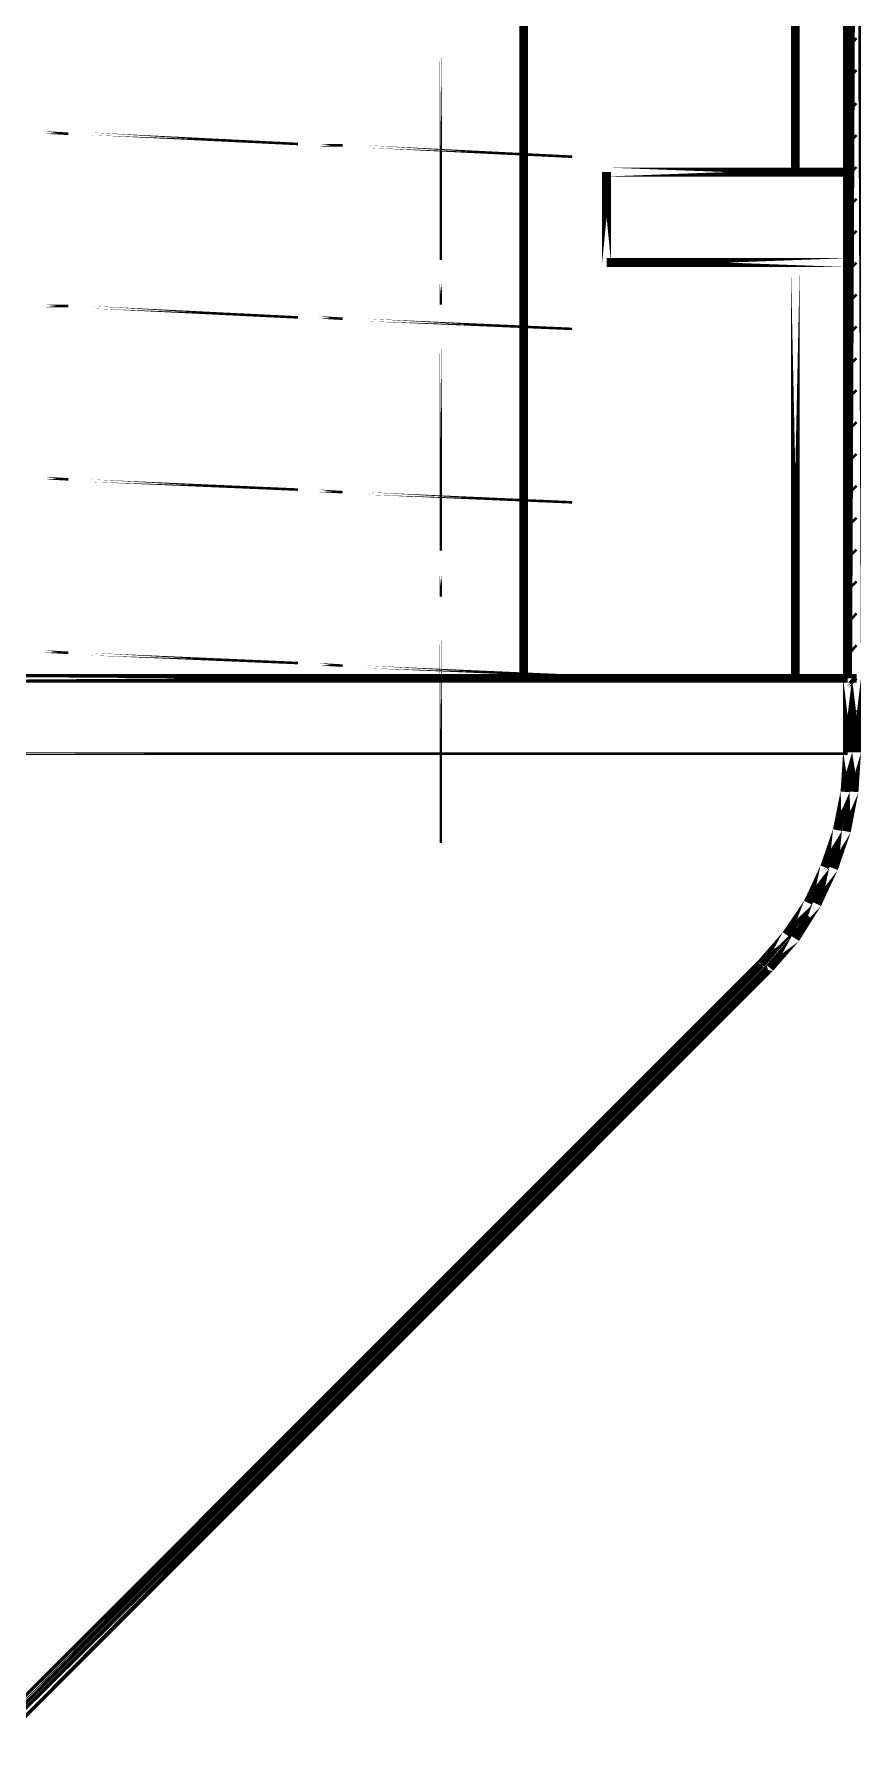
# Model space of a CAD drawing. Extents: x 0 to 359, y 1 to 652.
# Drawn here: x 271.9 to 326.9, y 233.9 to 346.8 of the extents above; entities that cross this region are included whole.
import ezdxf

# ---------------------------------------------------------------- set-up
doc = ezdxf.new("R2010")
doc.units = 0
doc.layers.add('C00-00-00-BLACK', color=7, linetype='CONTINUOUS')

msp = doc.modelspace()

# ---------------------------------------------------------------- linework, layer by layer
at = {"layer": 'C00-00-00-BLACK'}
for points, const_width in [([(325.967, 474.049), (325.967, 304.038), (325.967, 474.049)], 0.5927), ([(304.461, 441.875), (304.461, 304.038), (304.461, 441.875)], 0.5927), ([(326.559, 304.038), (326.559, 441.875), (326.559, 304.038)], 0.5927), ([(322.495, 408.263), (322.495, 337.651), (322.495, 408.263)], 0.5927), ([(298.958, 346.71), (298.958, 331.808), (298.958, 346.71)], 0.1693), ([(325.967, 345.863), (326.559, 346.541), (325.967, 345.863)], 0.1693), ([(325.967, 343.746), (326.559, 344.424), (325.967, 343.746)], 0.1693), ([(325.967, 341.629), (326.559, 342.222), (325.967, 341.629)], 0.1693), ([(272.711, 340.275), (274.235, 340.191), (272.711, 340.275)], 0.1693), ([(275.675, 340.191), (289.475, 339.513), (275.675, 340.191)], 0.1693), ([(325.967, 339.513), (326.559, 340.105), (325.967, 339.513)], 0.1693), ([(290.915, 339.429), (292.439, 339.429), (290.915, 339.429)], 0.1693), ([(293.963, 339.345), (307.679, 338.667), (293.963, 339.345)], 0.1693), ([(309.965, 331.639), (309.965, 337.651), (309.965, 331.639)], 0.5927), ([(309.965, 337.651), (325.967, 337.651), (309.965, 337.651)], 0.5927), ([(325.967, 337.396), (326.559, 337.989), (325.967, 337.396)], 0.1693), ([(325.967, 335.279), (326.559, 335.872), (325.967, 335.279)], 0.1693), ([(325.967, 333.163), (326.559, 333.755), (325.967, 333.163)], 0.1693), ([(325.967, 331.639), (309.965, 331.639), (325.967, 331.639)], 0.5927), ([(322.495, 331.639), (322.495, 304.038), (322.495, 331.639)], 0.5927), ([(325.967, 331.046), (326.559, 331.639), (325.967, 331.046)], 0.1693), ([(298.958, 330.369), (298.958, 328.845), (298.958, 330.369)], 0.1693), ([(272.711, 328.761), (274.235, 328.761), (272.711, 328.761)], 0.1693), ([(275.675, 328.676), (289.475, 327.999), (275.675, 328.676)], 0.1693), ([(325.967, 328.929), (326.559, 329.522), (325.967, 328.929)], 0.1693), ([(290.915, 327.999), (292.439, 327.914), (290.915, 327.999)], 0.1693), ([(293.963, 327.83), (307.679, 327.237), (293.963, 327.83)], 0.1693), ([(325.967, 326.813), (326.559, 327.405), (325.967, 326.813)], 0.1693), ([(298.958, 327.321), (298.958, 312.505), (298.958, 327.321)], 0.1693), ([(325.967, 324.696), (326.559, 325.289), (325.967, 324.696)], 0.1693), ([(325.967, 322.579), (326.559, 323.172), (325.967, 322.579)], 0.1693), ([(325.967, 320.463), (326.559, 321.055), (325.967, 320.463)], 0.1693), ([(325.967, 318.346), (326.559, 318.939), (325.967, 318.346)], 0.1693), ([(272.711, 317.331), (274.235, 317.246), (272.711, 317.331)], 0.1693), ([(275.675, 317.161), (289.475, 316.568), (275.675, 317.161)], 0.1693), ([(290.915, 316.484), (292.439, 316.399), (290.915, 316.484)], 0.1693), ([(293.963, 316.315), (307.679, 315.722), (293.963, 316.315)], 0.1693), ([(325.967, 316.229), (326.559, 316.822), (325.967, 316.229)], 0.1693), ([(325.967, 314.113), (326.559, 314.705), (325.967, 314.113)], 0.1693), ([(325.967, 311.996), (326.559, 312.589), (325.967, 311.996)], 0.1693), ([(298.958, 310.981), (298.958, 309.456), (298.958, 310.981)], 0.1693), ([(325.967, 309.879), (326.559, 310.472), (325.967, 309.879)], 0.1693), ([(325.967, 307.679), (326.559, 308.355), (325.967, 307.679)], 0.1693), ([(298.958, 308.018), (298.958, 293.116), (298.958, 308.018)], 0.1693), ([(325.967, 305.562), (326.559, 306.239), (325.967, 305.562)], 0.1693), ([(272.711, 305.816), (274.235, 305.732), (272.711, 305.816)], 0.1693), ([(275.675, 305.646), (289.475, 305.054), (275.675, 305.646)], 0.1693), ([(290.915, 304.969), (292.439, 304.884), (290.915, 304.969)], 0.1693), ([(239.267, 304.038), (325.967, 304.038), (239.267, 304.038)], 0.5927), ([(293.963, 304.8), (307.679, 304.207), (293.963, 304.8)], 0.1693), ([(325.967, 304.038), (325.967, 299.128), (325.967, 304.038)], 0.5927), ([(325.967, 304.038), (326.559, 304.038), (325.967, 304.038)], 0.5927), ([(325.967, 303.445), (326.559, 304.038), (325.967, 303.445)], 0.1693), ([(326.559, 304.038), (326.559, 299.128), (326.559, 304.038)], 0.5927), ([(325.967, 301.329), (326.559, 301.921), (325.967, 301.329)], 0.1693), ([(325.967, 299.128), (325.797, 296.503), (325.967, 299.128)], 0.5927), ([(325.967, 299.212), (326.559, 299.805), (325.967, 299.212)], 0.1693), ([(326.559, 299.128), (326.39, 296.503), (326.559, 299.128)], 0.5927), ([(239.267, 299.043), (325.967, 299.043), (239.267, 299.043)], 0.1693), ([(325.883, 297.011), (326.559, 297.688), (325.883, 297.011)], 0.1693), ([(325.797, 296.503), (325.289, 293.963), (325.797, 296.503)], 0.5927), ([(326.39, 296.503), (325.883, 293.878), (326.39, 296.503)], 0.5927), ([(325.458, 294.47), (326.22, 295.232), (325.458, 294.47)], 0.1693), ([(325.289, 293.963), (324.443, 291.507), (325.289, 293.963)], 0.5927), ([(325.883, 293.878), (325.035, 291.422), (325.883, 293.878)], 0.5927), ([(324.443, 291.507), (323.342, 289.137), (324.443, 291.507)], 0.5927), ([(325.035, 291.422), (323.934, 289.052), (325.035, 291.422)], 0.5927), ([(324.358, 291.254), (325.458, 292.269), (324.358, 291.254)], 0.1693), ([(323.342, 289.137), (321.903, 287.021), (323.342, 289.137)], 0.5927), ([(323.934, 289.052), (322.495, 286.766), (323.934, 289.052)], 0.5927), ([(241.384, 206.163), (323.427, 288.206), (241.384, 206.163)], 0.1693), ([(321.903, 287.021), (320.209, 285.072), (321.903, 287.021)], 0.5927), ([(322.495, 286.766), (320.802, 284.818), (322.495, 286.766)], 0.5927), ([(241.384, 206.248), (320.125, 284.988), (241.384, 206.248)], 0.5927), ([(241.384, 205.401), (320.548, 284.565), (241.384, 205.401)], 0.5927), ([(320.209, 285.072), (320.125, 284.988), (320.209, 285.072)], 0.5927), ([(320.802, 284.818), (320.548, 284.565), (320.802, 284.818)], 0.5927)]:
    msp.add_lwpolyline(points, close=True, dxfattribs=dict(at, const_width=const_width))

doc.saveas('drawing.dxf')
